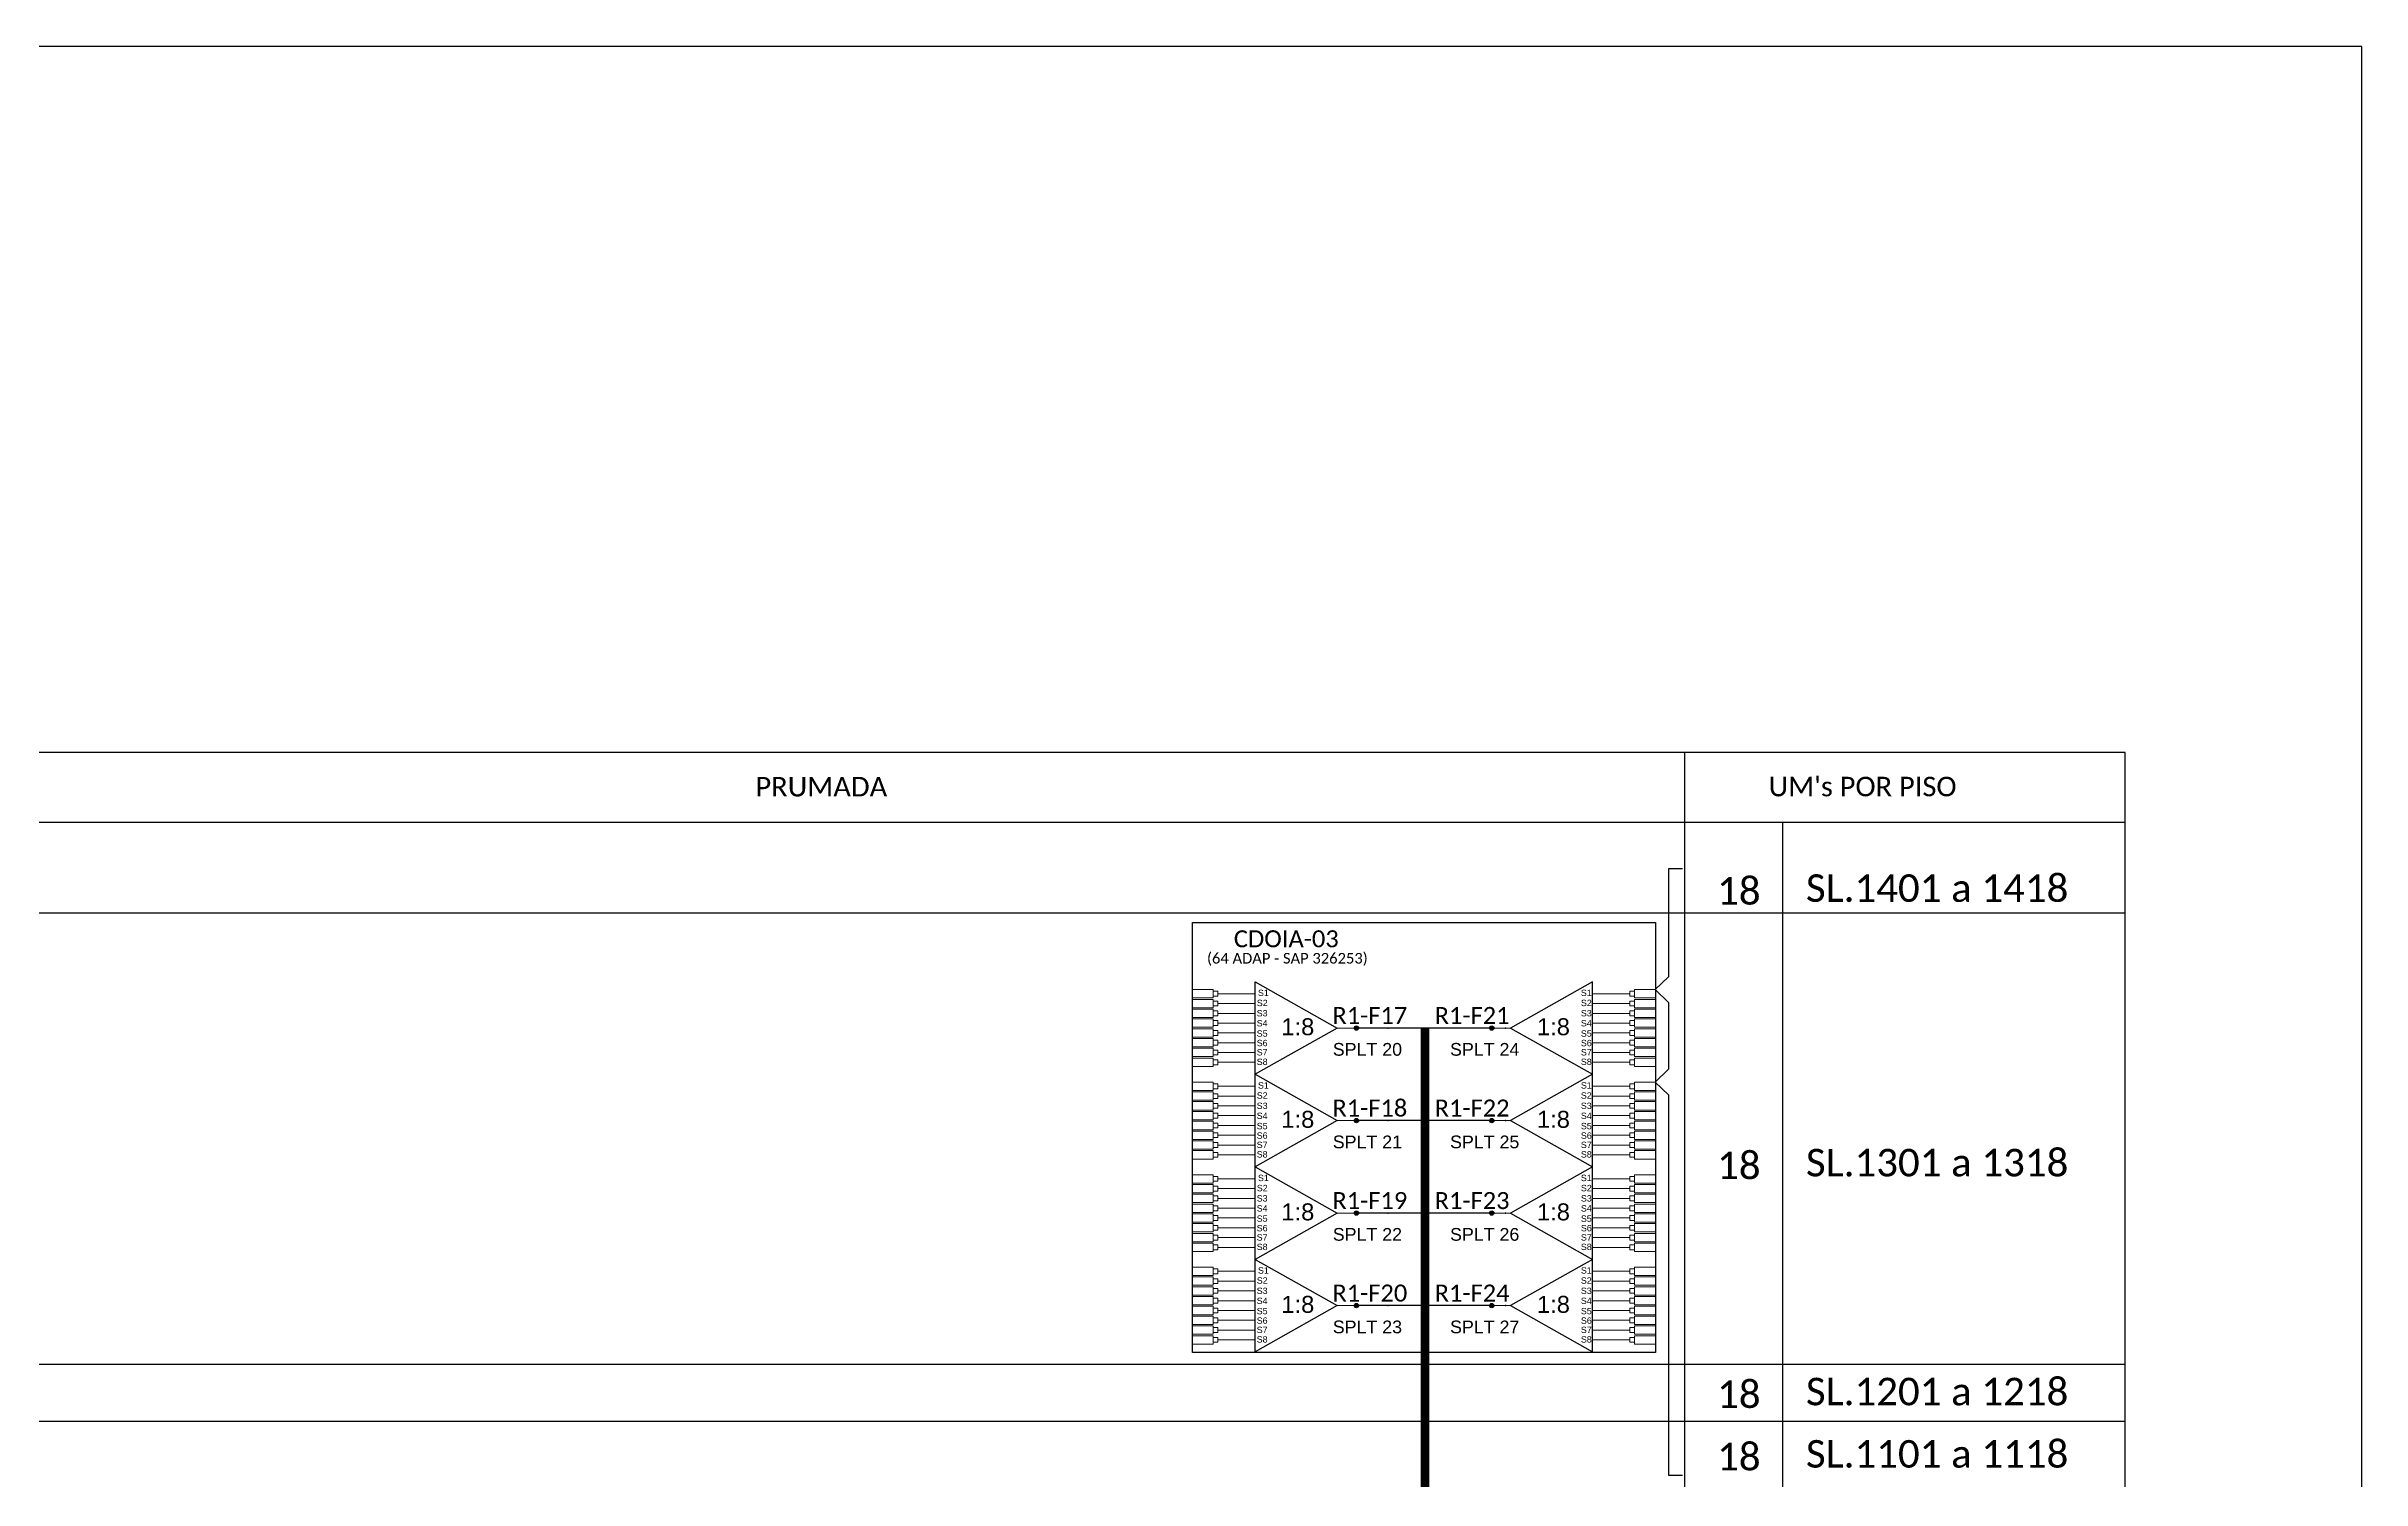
# Model space of a CAD drawing. Header units: metres. Extents: x -1286 to 459, y -500 to 94.
# Drawn here: x 186.8 to 459.5, y -74.6 to 94.2 of the extents above; entities that cross this region are included whole.
import ezdxf
from ezdxf.enums import TextEntityAlignment as Align

# ---------------------------------------------------------------- set-up
doc = ezdxf.new("R2010")
doc.units = ezdxf.units.M
doc.styles.add('ARIAL', font='arial.ttf')
doc.styles.add('WMF-Calibri0', font='calibri.ttf')

# ---------------------------------------------------------------- blocks, each defined once
blk = doc.blocks.new('SPLT_1-8_SC-APC')
at = {"color": 1}
blk.add_lwpolyline([(-7.37, -2.1), (-17.04, -7.55), (-7.37, -13), (-7.37, -2.1)], dxfattribs=at)
at = {"color": 3, "lineweight": 0}
for points in [[(-2.99, -3.51), (-7.37, -3.51)], [(-7.37, -4.66), (-2.99, -4.66)], [(-2.41, -3.02), (-2.41, -4)], [(-2.41, -3.02), (0, -3.02)], [(-2.41, -4), (0, -4)], [(-2.41, -4.17), (-2.41, -5.16)], [(-2.41, -4.17), (0, -4.17)], [(-2.41, -5.16), (0, -5.16)], [(-2.41, -5.32), (-2.41, -6.31)], [(-2.41, -5.32), (0, -5.32)], [(-7.37, -5.82), (-2.99, -5.82)], [(-7.37, -6.97), (-2.99, -6.97)], [(-7.37, -8.12), (-2.99, -8.12)], [(-2.41, -6.31), (0, -6.31)], [(-2.41, -6.48), (-2.41, -7.46)], [(-2.41, -6.48), (0, -6.48)], [(-2.41, -7.46), (0, -7.46)], [(-2.41, -7.63), (-2.41, -8.62)], [(-2.41, -7.63), (0, -7.63)], [(-7.37, -9.28), (-2.99, -9.28)], [(-7.37, -10.43), (-2.99, -10.43)], [(-2.41, -8.62), (0, -8.62)], [(-2.41, -8.78), (-2.41, -9.77)], [(-2.41, -8.78), (0, -8.78)], [(-2.41, -9.77), (0, -9.77)], [(-2.41, -9.94), (-2.41, -10.92)], [(-2.41, -9.94), (0, -9.94)], [(-7.37, -11.58), (-2.99, -11.58)], [(-2.41, -10.92), (0, -10.92)], [(-2.41, -11.09), (-2.41, -12.08)], [(-2.41, -11.09), (0, -11.09)], [(-2.41, -12.08), (0, -12.08)]]:
    blk.add_lwpolyline(points, dxfattribs=at)
for points in [[(-2.99, -3.22), (-2.41, -3.22), (-2.41, -3.8), (-2.99, -3.8)], [(-2.99, -4.38), (-2.41, -4.38), (-2.41, -4.95), (-2.99, -4.95)], [(-2.99, -5.53), (-2.41, -5.53), (-2.41, -6.1), (-2.99, -6.1)], [(-2.99, -6.68), (-2.41, -6.68), (-2.41, -7.26), (-2.99, -7.26)], [(-2.99, -7.84), (-2.41, -7.84), (-2.41, -8.41), (-2.99, -8.41)], [(-2.99, -8.99), (-2.41, -8.99), (-2.41, -9.56), (-2.99, -9.56)], [(-2.99, -10.14), (-2.41, -10.14), (-2.41, -10.72), (-2.99, -10.72)], [(-2.99, -11.3), (-2.41, -11.3), (-2.41, -11.87), (-2.99, -11.87)]]:
    blk.add_lwpolyline(points, close=True, dxfattribs=at)
at = {"color": 1, "lineweight": 0}
blk.add_lwpolyline([(-17.04, -7.55), (-19.26, -7.55)], dxfattribs=at)
at = {"color": 1, "style": 'ARIAL'}
for s, height, p in [('S1', 0.75, (-8.74, -3.78)), ('S2', 0.75, (-8.74, -4.97)), ('S3', 0.75, (-8.74, -6.18)), ('1:8', 2, (-13.91, -8.4)), ('S4', 0.75, (-8.74, -7.36)), ('S5', 0.75, (-8.74, -8.57)), ('S6', 0.75, (-8.74, -9.69)), ('S7', 0.75, (-8.74, -10.78)), ('S8', 0.75, (-8.74, -11.9))]:
    blk.add_text(s, height=height, dxfattribs=at).set_placement(p)
blk = doc.blocks.new('SPLITTER_')
blk.add_point((0, 0))
at = {"style": 'ARIAL', "flags": 4}
blk.add_attdef('SPLT', (0, -3.26), '', height=1.5, dxfattribs=at)
blk = doc.blocks.new('SPLT_1-8_SC-APC_ESQ')
at = {"color": 1}
blk.add_lwpolyline([(7.37, -2.1), (17.04, -7.55), (7.37, -13), (7.37, -2.1)], dxfattribs=at)
at = {"color": 3, "lineweight": 0}
for points in [[(2.41, -3.02), (0, -3.02)], [(2.41, -4), (0, -4)], [(2.41, -4.17), (0, -4.17)], [(2.41, -5.16), (0, -5.16)], [(2.41, -5.32), (0, -5.32)], [(2.41, -3.02), (2.41, -4)], [(2.41, -4.17), (2.41, -5.16)], [(2.41, -5.32), (2.41, -6.31)], [(2.99, -3.51), (7.37, -3.51)], [(7.37, -4.66), (2.99, -4.66)], [(2.41, -6.31), (0, -6.31)], [(2.41, -6.48), (0, -6.48)], [(2.41, -7.46), (0, -7.46)], [(2.41, -7.63), (0, -7.63)], [(2.41, -6.48), (2.41, -7.46)], [(2.41, -7.63), (2.41, -8.62)], [(7.37, -5.82), (2.99, -5.82)], [(7.37, -6.97), (2.99, -6.97)], [(7.37, -8.12), (2.99, -8.12)], [(2.41, -8.62), (0, -8.62)], [(2.41, -8.78), (0, -8.78)], [(2.41, -9.77), (0, -9.77)], [(2.41, -9.94), (0, -9.94)], [(2.41, -8.78), (2.41, -9.77)], [(2.41, -9.94), (2.41, -10.92)], [(7.37, -9.28), (2.99, -9.28)], [(7.37, -10.43), (2.99, -10.43)], [(2.41, -10.92), (0, -10.92)], [(2.41, -11.09), (0, -11.09)], [(2.41, -12.08), (0, -12.08)], [(2.41, -11.09), (2.41, -12.08)], [(7.37, -11.58), (2.99, -11.58)]]:
    blk.add_lwpolyline(points, dxfattribs=at)
for points in [[(2.99, -3.22), (2.41, -3.22), (2.41, -3.8), (2.99, -3.8)], [(2.99, -4.38), (2.41, -4.38), (2.41, -4.95), (2.99, -4.95)], [(2.99, -5.53), (2.41, -5.53), (2.41, -6.1), (2.99, -6.1)], [(2.99, -6.68), (2.41, -6.68), (2.41, -7.26), (2.99, -7.26)], [(2.99, -7.84), (2.41, -7.84), (2.41, -8.41), (2.99, -8.41)], [(2.99, -8.99), (2.41, -8.99), (2.41, -9.56), (2.99, -9.56)], [(2.99, -10.14), (2.41, -10.14), (2.41, -10.72), (2.99, -10.72)], [(2.99, -11.3), (2.41, -11.3), (2.41, -11.87), (2.99, -11.87)]]:
    blk.add_lwpolyline(points, close=True, dxfattribs=at)
at = {"color": 1, "lineweight": 0}
blk.add_lwpolyline([(17.04, -7.55), (19.26, -7.55)], dxfattribs=at)
at = {"color": 1, "style": 'ARIAL'}
for s, height, p in [('S3', 0.75, (7.55, -6.18)), ('S2', 0.75, (7.56, -4.97)), ('S1', 0.75, (7.7, -3.78)), ('S5', 0.75, (7.55, -8.57)), ('S4', 0.75, (7.55, -7.36)), ('1:8', 2, (10.45, -8.4)), ('S6', 0.75, (7.55, -9.69)), ('S7', 0.75, (7.55, -10.78)), ('S8', 0.75, (7.55, -11.9))]:
    blk.add_text(s, height=height, dxfattribs=at).set_placement(p)

msp = doc.modelspace()

# ---------------------------------------------------------------- hatches: boundary and pattern name
h = msp.add_hatch(color=3)
h.dxf.hatch_style = 1
edge = h.paths.add_edge_path()
edge.add_arc((341.11, -21.42), 0.256, 0, 360)
h = msp.add_hatch(color=3)
h.dxf.hatch_style = 1
edge = h.paths.add_edge_path()
edge.add_arc((357.05, -21.42), 0.256, 0, 360)
h = msp.add_hatch(color=3)
h.dxf.hatch_style = 1
edge = h.paths.add_edge_path()
edge.add_arc((341.11, -32.32), 0.256, 0, 360)
h = msp.add_hatch(color=3)
h.dxf.hatch_style = 1
edge = h.paths.add_edge_path()
edge.add_arc((357.05, -32.32), 0.256, 0, 360)
h = msp.add_hatch(color=3)
h.dxf.hatch_style = 1
edge = h.paths.add_edge_path()
edge.add_arc((341.11, -43.21), 0.256, 0, 360)
h = msp.add_hatch(color=3)
h.dxf.hatch_style = 1
edge = h.paths.add_edge_path()
edge.add_arc((357.05, -43.21), 0.256, 0, 360)
h = msp.add_hatch(color=3)
h.dxf.hatch_style = 1
edge = h.paths.add_edge_path()
edge.add_arc((341.11, -54.11), 0.256, 0, 360)
h = msp.add_hatch(color=3)
h.dxf.hatch_style = 1
edge = h.paths.add_edge_path()
edge.add_arc((357.05, -54.11), 0.256, 0, 360)

# ---------------------------------------------------------------- linework, layer by layer
msp.add_lwpolyline([(-381.52, -499.81), (459.48, -499.81), (459.48, 94.19), (-381.52, 94.19)], close=True)
at = {"color": 0}
for points in [[(431.63, 11.04), (43.87, 11.04)], [(43.87, 2.81), (431.63, 2.81)]]:
    msp.add_lwpolyline(points, dxfattribs=at)
for points in [[(379.76, 11.04), (379.76, 2.81)], [(431.63, 2.81), (431.63, 11.04)], [(43.87, 2.81), (431.63, 2.81)], [(43.87, 2.81), (43.87, -463.97), (431.63, -463.97), (431.63, 2.81)], [(43.87, 2.81), (431.63, 2.81)], [(379.76, 2.81), (379.76, -337.39)], [(391.33, -337.39), (391.33, 2.81)], [(43.87, -7.84), (431.63, -7.84)], [(43.87, -61.01), (431.63, -61.01)], [(43.87, -67.7), (431.63, -67.7)]]:
    msp.add_lwpolyline(points)
at = {"color": 3}
msp.add_lwpolyline([(379.51, -2.66), (377.86, -2.66), (377.85, -15.38), (376.28, -16.89), (377.85, -18.4), (377.85, -26.28), (376.28, -27.79), (377.85, -29.29), (377.85, -74.09), (379.5, -74.09)], dxfattribs=at)
at = {"color": 1}
msp.add_lwpolyline([(321.82, -8.98), (376.31, -8.98), (376.31, -59.62), (321.82, -59.62)], close=True, dxfattribs=at)
at = {"color": 5}
msp.add_lwpolyline([(349.19, -21.42, 1, 1, 0), (349.19, -222.54, 1, 1, 0), (252.48, -222.54, 1, 1, 0), (252.48, -346.27, 1, 1, 0), (191.59, -346.27, 1, 1, 0), (191.59, -350.36, 0, 0, 0)], format="xyseb", dxfattribs=at)
for points in [[(357.02, -21.42), (341.37, -21.42)], [(357.02, -32.32), (341.37, -32.32)], [(357.02, -43.21), (341.37, -43.21)], [(357.02, -54.11), (341.37, -54.11)]]:
    msp.add_lwpolyline(points, dxfattribs=at)
at = {"color": 3}
for centre in [(341.11, -21.42), (357.05, -21.42), (341.11, -32.32), (357.05, -32.32), (341.11, -43.21), (357.05, -43.21), (341.11, -54.11), (357.05, -54.11)]:
    msp.add_circle(centre, 0.256, dxfattribs=at)

# ---------------------------------------------------------------- block references
for p in [(321.82, -13.87), (321.82, -24.77), (321.82, -35.67), (321.82, -46.56)]:
    msp.add_blockref('SPLT_1-8_SC-APC_ESQ', p)
for p in [(376.28, -13.87), (376.28, -24.77), (376.28, -35.67), (376.28, -46.56)]:
    msp.add_blockref('SPLT_1-8_SC-APC', p, dxfattribs=at)
ref = msp.add_blockref('SPLITTER_', (344.86, -21.42), dxfattribs=dict(xscale=-1))
ref.add_attrib('SPLT', 'SPLT 20', (338.33, -24.68), dxfattribs={"height": 1.5, "style": 'ARIAL'})
ref = msp.add_blockref('SPLITTER_', (358.67, -21.42), dxfattribs=dict(xscale=-1))
ref.add_attrib('SPLT', 'SPLT 24', (352.14, -24.68), dxfattribs={"height": 1.5, "style": 'ARIAL'})
ref = msp.add_blockref('SPLITTER_', (344.86, -32.32), dxfattribs=dict(xscale=-1))
ref.add_attrib('SPLT', 'SPLT 21', (338.33, -35.58), dxfattribs={"height": 1.5, "style": 'ARIAL'})
ref = msp.add_blockref('SPLITTER_', (358.67, -32.32), dxfattribs=dict(xscale=-1))
ref.add_attrib('SPLT', 'SPLT 25', (352.14, -35.58), dxfattribs={"height": 1.5, "style": 'ARIAL'})
ref = msp.add_blockref('SPLITTER_', (344.86, -43.21), dxfattribs=dict(xscale=-1))
ref.add_attrib('SPLT', 'SPLT 22', (338.33, -46.47), dxfattribs={"height": 1.5, "style": 'ARIAL'})
ref = msp.add_blockref('SPLITTER_', (358.67, -43.21), dxfattribs=dict(xscale=-1))
ref.add_attrib('SPLT', 'SPLT 26', (352.14, -46.47), dxfattribs={"height": 1.5, "style": 'ARIAL'})
ref = msp.add_blockref('SPLITTER_', (344.86, -54.11), dxfattribs=dict(xscale=-1))
ref.add_attrib('SPLT', 'SPLT 23', (338.33, -57.37), dxfattribs={"height": 1.5, "style": 'ARIAL'})
ref = msp.add_blockref('SPLITTER_', (358.67, -54.11), dxfattribs=dict(xscale=-1))
ref.add_attrib('SPLT', 'SPLT 27', (352.14, -57.37), dxfattribs={"height": 1.5, "style": 'ARIAL'})

# ---------------------------------------------------------------- texts
at = {"color": 0, "style": 'WMF-Calibri0'}
for s, p in [("UM's POR PISO", (389.65, 5.87)), ('PRUMADA', (270.35, 5.85))]:
    msp.add_text(s, height=2.3, dxfattribs=at).set_placement(p)
at = {"color": 7, "style": 'WMF-Calibri0'}
for s, p in [('SL.1401 a 1418', (394.04, -6.56)), ('SL.1301 a 1318', (394.04, -38.89)), ('SL.1201 a 1218', (394.04, -65.85)), ('SL.1101 a 1118', (394.04, -73.19))]:
    msp.add_text(s, height=3.24, dxfattribs=at).set_placement(p)
at = {"color": 1, "style": 'WMF-Calibri0'}
msp.add_text('CDOIA-03', height=2, dxfattribs=at).set_placement((326.68, -11.91))
msp.add_text('(64 ADAP - SAP 326253)', height=1.25, dxfattribs=at).set_placement((332.98, -13.83), align=Align.CENTER)
at = {"color": 5, "style": 'WMF-Calibri0'}
for s, p in [('R1-F17', (338.28, -20.94)), ('R1-F21', (350.32, -20.94)), ('R1-F18', (338.28, -31.84)), ('R1-F22', (350.32, -31.84)), ('R1-F19', (338.28, -42.74)), ('R1-F23', (350.32, -42.74)), ('R1-F20', (338.28, -53.63)), ('R1-F24', (350.32, -53.63))]:
    msp.add_text(s, height=2, dxfattribs=at).set_placement(p)
at = {"color": 7, "style": 'WMF-Calibri0', "flags": 4}
for p in [(386.14, -5.26), (386.14, -37.59), (386.14, -64.54), (386.14, -71.89)]:
    msp.add_attdef('18', text='XX', height=3.24, dxfattribs=at).set_placement(p, align=Align.MIDDLE_CENTER)

doc.saveas('drawing.dxf')
